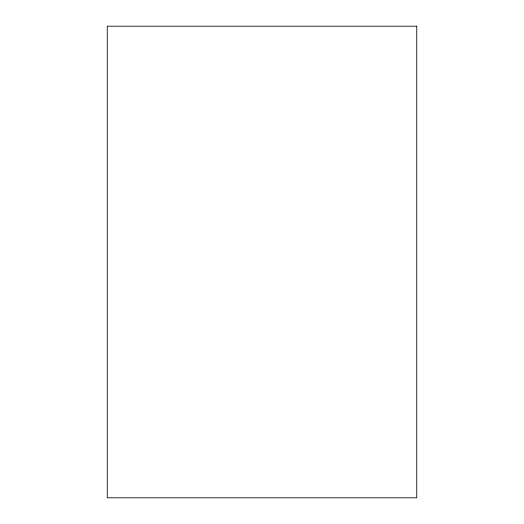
<?xml version="1.0" encoding="UTF-8"?>
<svg xmlns="http://www.w3.org/2000/svg" width="524" height="524" viewBox="0 0 524 524"><rect width="100%" height="100%" fill="white"/><g stroke="black" fill="none" stroke-linecap="round" stroke-linejoin="round"><path stroke-width="0.79" d="M416.744 26.2L107.256 26.2L107.256 497.8L416.744 497.8L416.744 26.2"/></g></svg>
